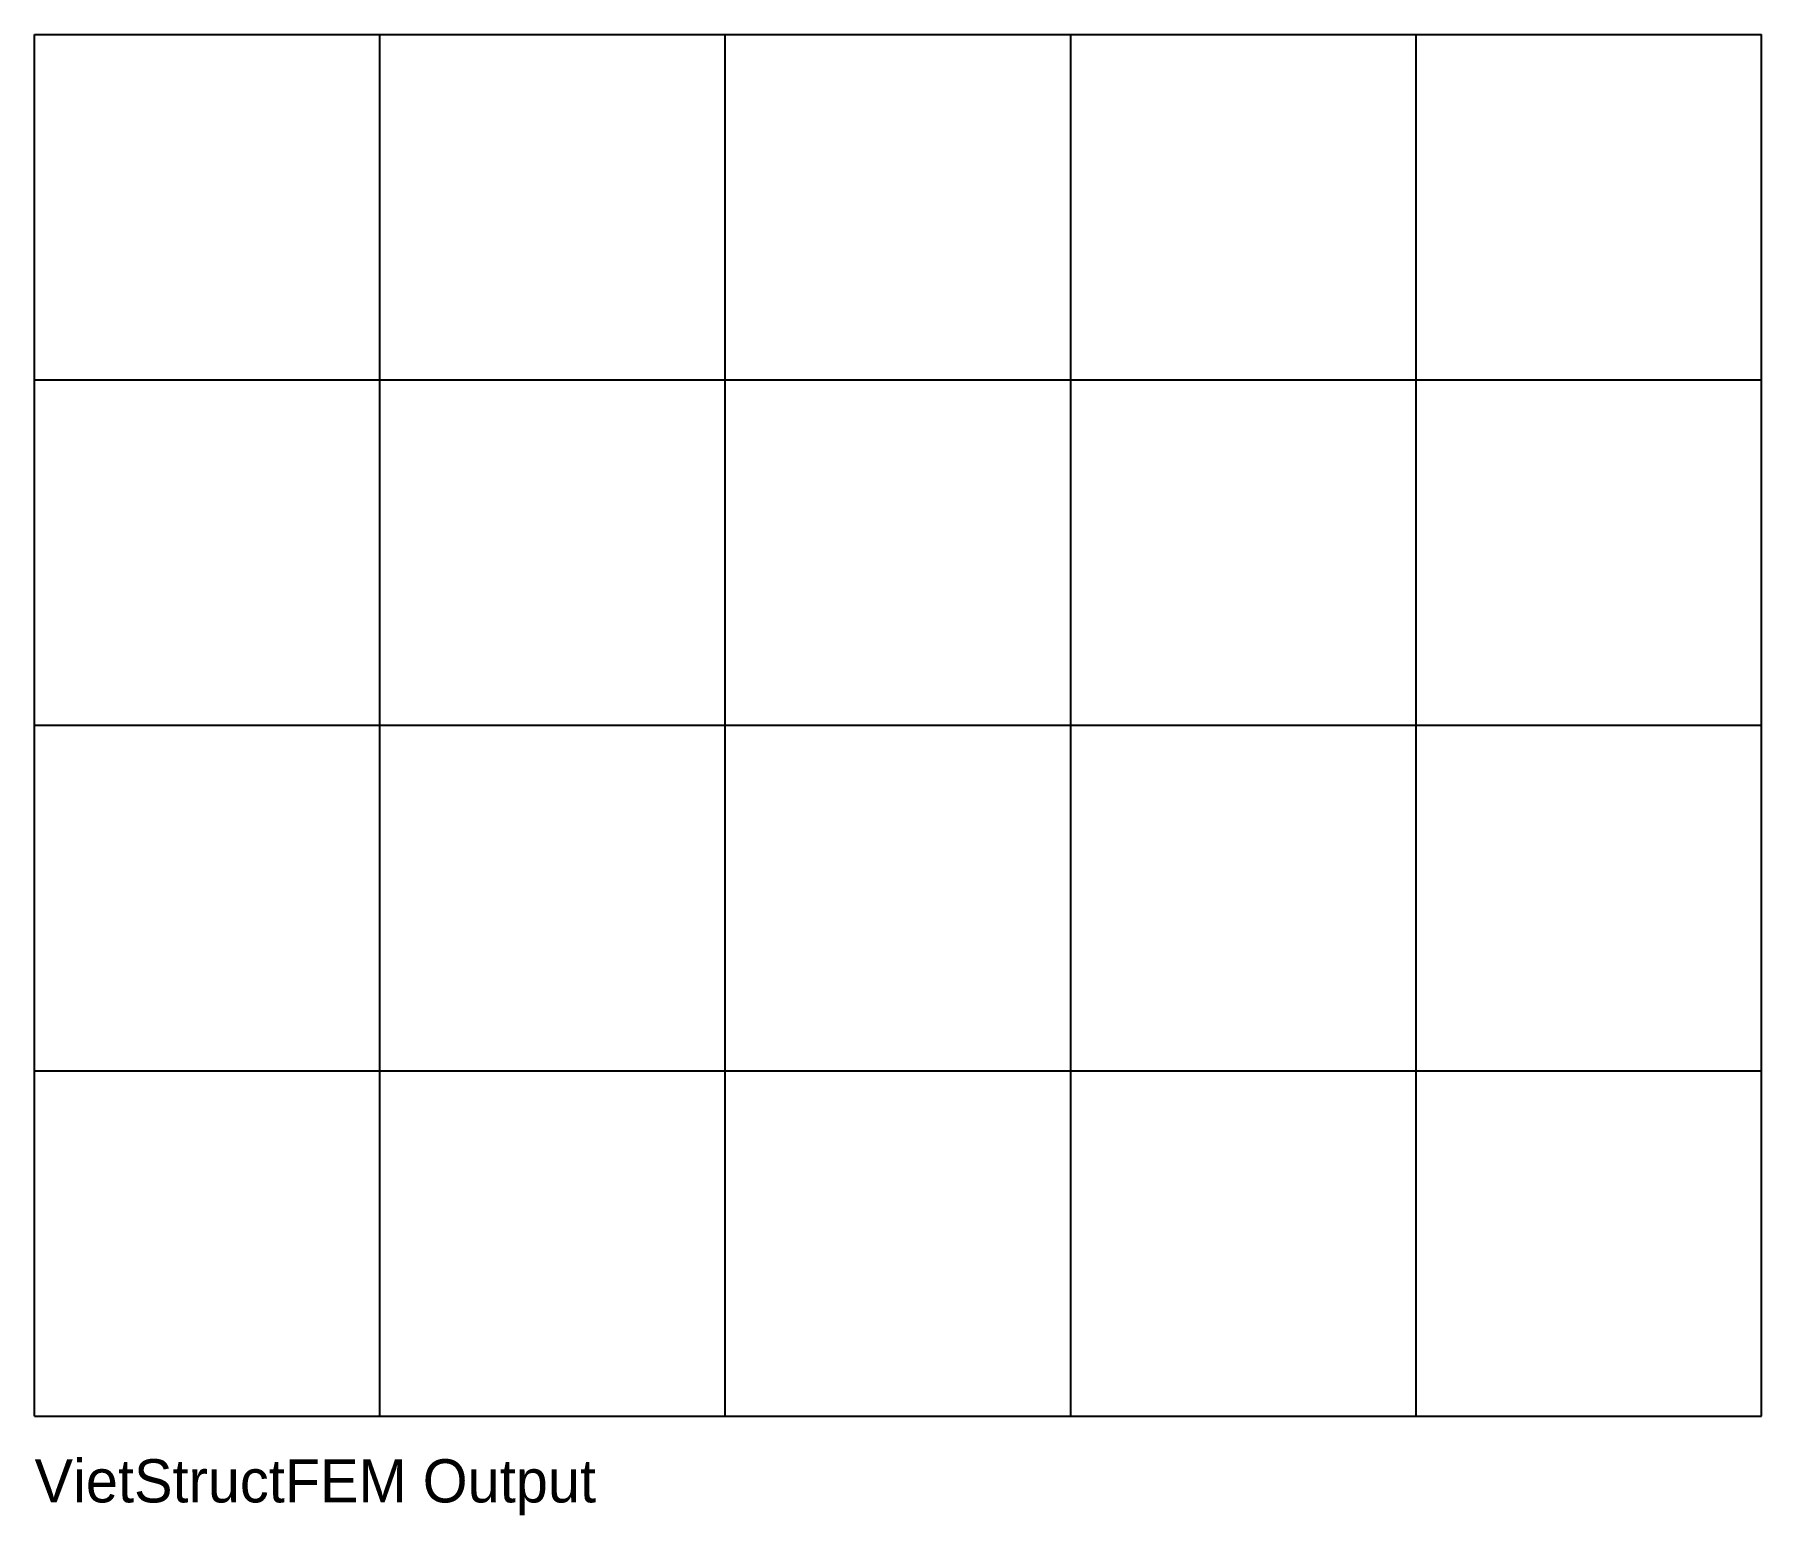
# Model space of a CAD drawing. Header units: metres. Extents: x 0 to 20000, y -1151 to 16000.
import ezdxf

# ---------------------------------------------------------------- set-up
doc = ezdxf.new("R2010")
doc.units = ezdxf.units.M

msp = doc.modelspace()

# ---------------------------------------------------------------- linework, layer by layer
at = {"color": 1}
for p, q in [((0, 16000), (20000, 16000)), ((0, 12000), (20000, 12000)), ((0, 8000), (20000, 8000)), ((0, 4000), (20000, 4000)), ((0, 0), (20000, 0))]:
    msp.add_line(p, q, dxfattribs=at)
at = {"color": 3}
for p, q in [((0, 0), (0, 16000)), ((4000, 0), (4000, 16000)), ((8000, 0), (8000, 16000)), ((12000, 0), (12000, 16000)), ((16000, 0), (16000, 16000)), ((20000, 0), (20000, 16000))]:
    msp.add_line(p, q, dxfattribs=at)

# ---------------------------------------------------------------- texts
msp.add_text('VietStructFEM Output', height=500).set_placement((0, -1000))

doc.saveas('drawing.dxf')
